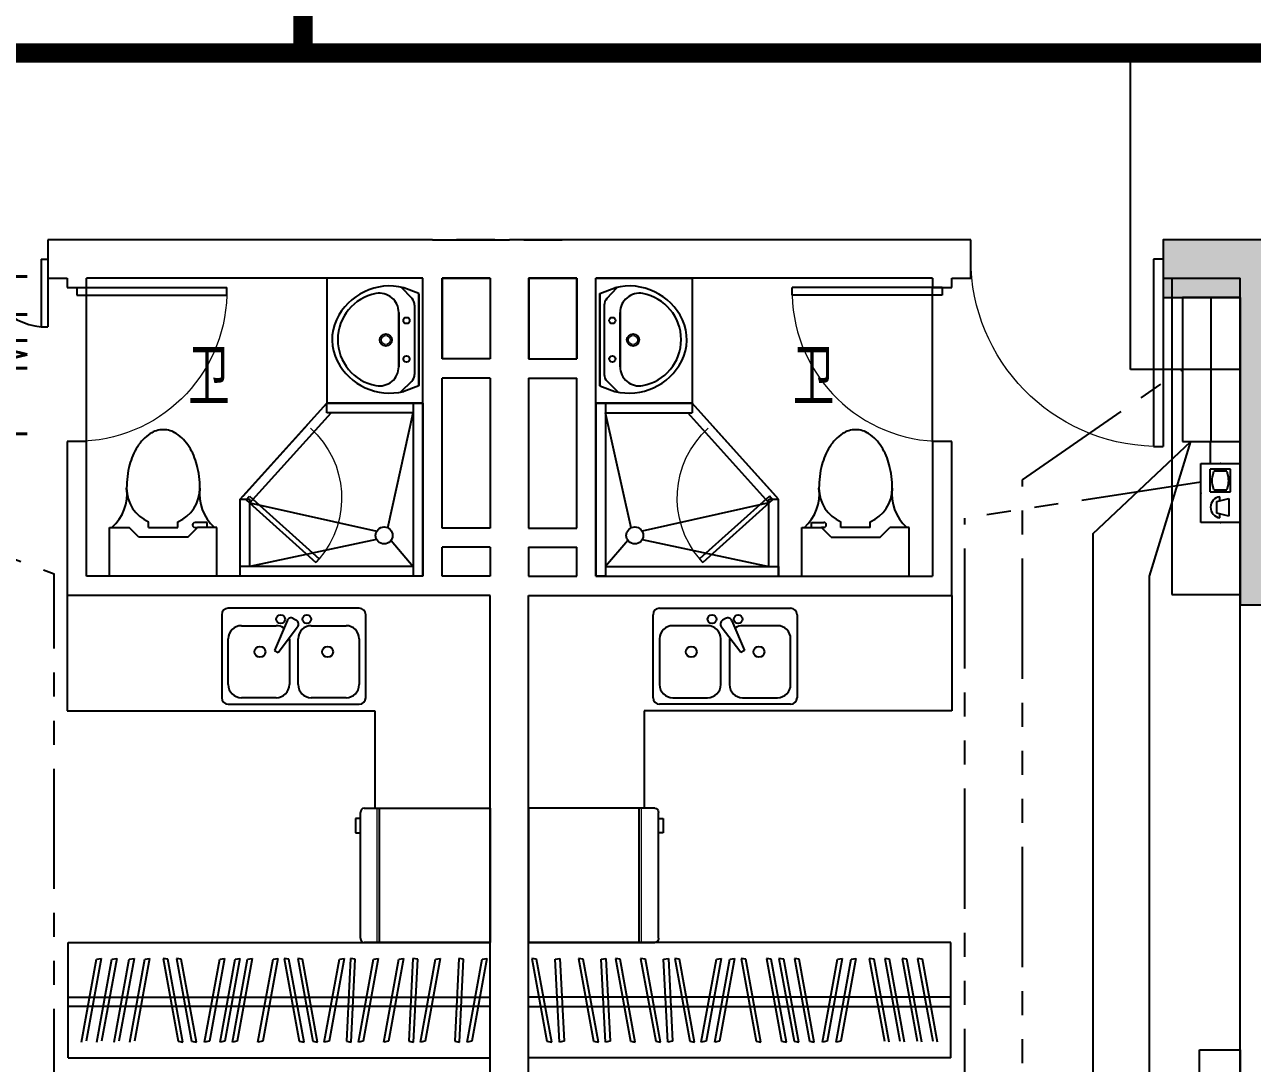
# Model space of a CAD drawing. Extents: x -41969 to 449372, y 65390 to 759577.
# Drawn here: x 328283 to 334670, y 713947 to 719352 of the extents above; entities that cross this region are included whole.
import ezdxf
from ezdxf.enums import TextEntityAlignment as Align

# ---------------------------------------------------------------- set-up
doc = ezdxf.new("R2010")
doc.units = 0
doc.header["$LTSCALE"] = 1000
doc.header["$MEASUREMENT"] = 0
for name, pattern in [('DASHDOT', [1, 0.5, -0.25, 0, -0.25]), ('PHANTOM2', [1.25, 0.625, -0.125, 0.125, -0.125, 0.125, -0.125]), ('PHANTOM3', [1.5, 0.625, -0.125, 0.125, -0.125, 0.125, -0.125, 0.125, -0.125])]:
    doc.linetypes.add(name, pattern=pattern)
for name, color, linetype in [('0-桥架', 120, 'Continuous'), ('EQUIP-箱柜', 241, 'Continuous'), ('EQUIP-通讯', 241, 'Continuous'), ('IN-door', 2, 'Continuous'), ('jg新结构柱', 9, 'Continuous'), ('TEL_TEXT', 7, 'Continuous'), ('WALL', 7, 'Continuous'), ('WINDOW_TEXT', 7, 'Continuous'), ('WIRE-照明', 120, 'Continuous'), ('装修家具', 8, 'Continuous')]:
    doc.layers.add(name, color=color, linetype=linetype)
doc.styles.add('_TCH_LABEL', font='COMPLEX', dxfattribs={"bigfont": 'GBCBIG'})
doc.styles.add('_TCH_WINDOW', font='SIMPLEX', dxfattribs={"height": 3.5, "bigfont": 'GBCBIG'})
doc.styles.add('_TEL_DIM', font='SIMPLEX', dxfattribs={"width": 0.8, "height": 3.5, "bigfont": 'HZTXT'})
doc.styles.add('DIM_FONT', font='SIMPLEX', dxfattribs={"width": 0.7, "bigfont": 'GBCBIG'})
doc.styles.get("Standard").update_dxf_attribs({"font": 'gbenor.shx', "bigfont": 'gbcbig.shx'})
doc.linetypes.add('TV', pattern='A,2.8,-0.1,["TV",_TEL_DIM,S=0.07,R=0,X=0,Y=-0.1],-0.52', length=3.42)

# ---------------------------------------------------------------- blocks, each defined once
blk = doc.blocks.new('A$C65FF3140')
at = {"color": 8}
for p, q in [((-6550, -2200), (-7050, -2200)), ((-7050, -2200), (-7050, -2850)), ((-6550, -2850), (-6550, -2200)), ((-5650, -2850), (-5650, -2200)), ((-5650, -2200), (-5150, -2200)), ((-5150, -2200), (-5150, -2850)), ((-2655.5, -2200), (-2655.5, -3845.3)), ((-6606.6, -2305.8), (-6661.1, -2247.7)), ((-6570.5, -2278.6), (-6649.1, -2249.1)), ((-6570.5, -2759.3), (-6570.5, -2278.6)), ((-6570.5, -2281.4), (-6570.5, -2758.2)), ((-5629.5, -2278.6), (-5551, -2249.1)), ((-5629.5, -2759.3), (-5629.5, -2278.6)), ((-5629.5, -2281.4), (-5629.5, -2758.2)), ((-5593.4, -2305.8), (-5538.9, -2247.7)), ((-6593, -2340), (-6593, -2700)), ((-5607, -2340), (-5607, -2700)), ((-6675.8, -2660.1), (-6675.8, -2378.2)), ((-6675.8, -2378.2), (-6675.8, -2660.1)), ((-5524.2, -2660.1), (-5524.2, -2378.2)), ((-5524.2, -2378.2), (-5524.2, -2660.1)), ((-6608, -2735.6), (-6665.7, -2792.4)), ((-5592, -2735.6), (-5534.3, -2792.4)), ((-6570.5, -2759.3), (-6649.1, -2788.7)), ((-5629.5, -2759.3), (-5551, -2788.7)), ((-7499.9, -3350), (-7049.9, -2850)), ((-6550, -2850), (-7050, -2850)), ((-7050, -2900), (-7050, -2850)), ((-7050, -2850), (-6550, -2850)), ((-6600, -2849.8), (-6600, -3750)), ((-6550, -2849.8), (-6600, -2849.8)), ((-6550, -2849.8), (-6550, -3750)), ((-5650, -2849.8), (-5650, -3750)), ((-5600, -2849.8), (-5650, -2849.8)), ((-5650, -2850), (-5150, -2850)), ((-5150, -2850), (-5650, -2850)), ((-5600, -2849.8), (-5600, -3750)), ((-4700.1, -3350), (-5150.1, -2850)), ((-5150, -2850), (-5150, -2900)), ((-7449.9, -3369.2), (-7027.7, -2900)), ((-6600, -2900), (-7050, -2900)), ((-6732.8, -3498.2), (-6600, -2899.8)), ((-5467.2, -3498.2), (-5600, -2899.8)), ((-5600, -2900), (-5150, -2900)), ((-4750.1, -3369.2), (-5172.3, -2900)), ((-7152.7, -2964), (-7487.1, -3335.7)), ((-5047.3, -2964), (-4712.9, -3335.7)), ((-7499.9, -3750), (-7499.9, -3350)), ((-7499.9, -3350), (-7449.9, -3350)), ((-7449.9, -3700), (-7449.9, -3350)), ((-7449.9, -3369.2), (-6790.3, -3515.8)), ((-4750.1, -3369.2), (-5409.7, -3515.8)), ((-4750.1, -3700), (-4750.1, -3350)), ((-4750.1, -3350), (-4700.1, -3350)), ((-4700.1, -3750), (-4700.1, -3350)), ((-8179.8, -3496), (-8078.2, -3496)), ((-8179.8, -3750), (-8179.8, -3496)), ((-8027.4, -3546.8), (-8078.2, -3496)), ((-7976.6, -3496), (-7976.6, -3467.4)), ((-7976.6, -3496), (-7824.2, -3496)), ((-7824.2, -3496), (-7824.2, -3467.4)), ((-7773.4, -3546.8), (-7722.6, -3496)), ((-7671.8, -3470.6), (-7735.3, -3470.6)), ((-7735.3, -3496), (-7722.6, -3496)), ((-7621, -3496), (-7722.6, -3496)), ((-7671.8, -3496), (-7671.8, -3470.6)), ((-7621, -3750), (-7621, -3496)), ((-4579, -3496), (-4477.4, -3496)), ((-4579, -3750), (-4579, -3496)), ((-4528.2, -3470.6), (-4464.7, -3470.6)), ((-4528.2, -3496), (-4528.2, -3470.6)), ((-4464.7, -3496), (-4477.4, -3496)), ((-4426.6, -3546.8), (-4477.4, -3496)), ((-4375.8, -3496), (-4375.8, -3467.4)), ((-4223.4, -3496), (-4375.8, -3496)), ((-4223.4, -3496), (-4223.4, -3467.4)), ((-4172.6, -3546.8), (-4121.8, -3496)), ((-4020.2, -3496), (-4121.8, -3496)), ((-4020.2, -3750), (-4020.2, -3496)), ((-7773.4, -3546.8), (-8027.4, -3546.8)), ((-6791.1, -3559), (-7449.9, -3700)), ((-6715.9, -3563.7), (-6600, -3700)), ((-5484.1, -3563.7), (-5600, -3700)), ((-5408.9, -3559), (-4750.1, -3700)), ((-4426.6, -3546.8), (-4172.6, -3546.8)), ((-6600, -3700), (-7499.9, -3700)), ((-7499.9, -3750), (-7499.9, -3700)), ((-5600, -3700), (-4700.1, -3700)), ((-4700.1, -3700), (-4700.1, -3750)), ((-7621, -3750), (-8179.8, -3750)), ((-6550, -3750), (-7499.9, -3750)), ((-6550, -3750), (-6600, -3750)), ((-5650, -3750), (-4700.1, -3750)), ((-5600, -3750), (-5650, -3750)), ((-4579, -3750), (-4020.2, -3750)), ((-8400.1, -3850), (-8400.1, -4450)), ((-8400.1, -3850), (-8400.1, -4450)), ((-3799.9, -3850), (-3799.9, -4450)), ((-2655.5, -3845.3), (-2300, -3845.3)), ((-8400.1, -4450), (-6800, -4450)), ((-6800, -4450), (-6800, -4956.7)), ((-3799.9, -4450), (-5400, -4450)), ((-5400, -4450), (-5400, -4956.7)), ((-6875, -5634.1), (-6875, -4979.3)), ((-6856.3, -4956.7), (-6200, -4956.7)), ((-6775, -5656.7), (-6775, -4956.7)), ((-6200, -4956.7), (-6200, -5656.7)), ((-6000, -4956.7), (-6000, -5656.7)), ((-5343.7, -4956.7), (-6000, -4956.7)), ((-5425, -5656.7), (-5425, -4956.7)), ((-5325, -5634.1), (-5325, -4979.3)), ((-6875, -5010.2), (-6900, -5010.2)), ((-6900, -5010.2), (-6900, -5085.5)), ((-5325, -5010.2), (-5300, -5010.2)), ((-5300, -5010.2), (-5300, -5085.5)), ((-6900, -5085.5), (-6875, -5085.5)), ((-5300, -5085.5), (-5325, -5085.5)), ((-8395.1, -6256.7), (-8395.1, -5656.7)), ((-8395.1, -5656.7), (-6200, -5656.7)), ((-6200, -5656.7), (-6856.3, -5656.7)), ((-3804.9, -5656.7), (-6000, -5656.7)), ((-6000, -5656.7), (-5343.7, -5656.7)), ((-3804.9, -6256.7), (-3804.9, -5656.7)), ((-3804.9, -6256.7), (-3804.9, -5656.7)), ((-8326.2, -6173.6), (-8247.9, -5742.2)), ((-8223.2, -5738.5), (-8301.6, -6169.9)), ((-8247.9, -5742.2), (-8223.2, -5738.5)), ((-8245.7, -6173.6), (-8167.3, -5742.2)), ((-8142.7, -5738.5), (-8221.1, -6169.9)), ((-8167.3, -5742.2), (-8142.7, -5738.5)), ((-8155.3, -6173.6), (-8077, -5742.2)), ((-8052.3, -5738.5), (-8130.7, -6169.9)), ((-8077, -5742.2), (-8052.3, -5738.5)), ((-8074.8, -6173.6), (-7996.4, -5742.2)), ((-7971.8, -5738.5), (-8050.1, -6169.9)), ((-7996.4, -5742.2), (-7971.8, -5738.5)), ((-7901.5, -5738.5), (-7823.2, -6169.9)), ((-7876.9, -5742.2), (-7901.5, -5738.5)), ((-7798.5, -6173.6), (-7876.9, -5742.2)), ((-7831.3, -5738.5), (-7752.9, -6169.9)), ((-7806.6, -5742.2), (-7831.3, -5738.5)), ((-7728.3, -6173.6), (-7806.6, -5742.2)), ((-7685.3, -6173.6), (-7606.9, -5742.2)), ((-7582.3, -5738.5), (-7660.6, -6169.9)), ((-7606.9, -5742.2), (-7582.3, -5738.5)), ((-7604.8, -6173.6), (-7526.4, -5742.2)), ((-7501.8, -5738.5), (-7580.1, -6169.9)), ((-7540.3, -6173.6), (-7462, -5742.2)), ((-7526.4, -5742.2), (-7501.8, -5738.5)), ((-7437.3, -5738.5), (-7515.7, -6169.9)), ((-7462, -5742.2), (-7437.3, -5738.5)), ((-7407.8, -6173.6), (-7329.5, -5742.2)), ((-7304.8, -5738.5), (-7383.2, -6169.9)), ((-7329.5, -5742.2), (-7304.8, -5738.5)), ((-7271.2, -5738.5), (-7192.9, -6169.9)), ((-7246.6, -5742.2), (-7271.2, -5738.5)), ((-7168.2, -6173.6), (-7246.6, -5742.2)), ((-7201, -5738.5), (-7122.6, -6169.9)), ((-7176.3, -5742.2), (-7201, -5738.5)), ((-7098, -6173.6), (-7176.3, -5742.2)), ((-7062.7, -6173.6), (-6984.3, -5742.2)), ((-6959.7, -5738.5), (-7038, -6169.9)), ((-6984.3, -5742.2), (-6959.7, -5738.5)), ((-6926.6, -5738.5), (-6948.2, -6169.9)), ((-6901.9, -5742.2), (-6926.6, -5738.5)), ((-6923.6, -6173.6), (-6901.9, -5742.2)), ((-6885.3, -6173.6), (-6807, -5742.2)), ((-6782.3, -5738.5), (-6860.7, -6169.9)), ((-6807, -5742.2), (-6782.3, -5738.5)), ((-6753.9, -6173.6), (-6675.5, -5742.2)), ((-6650.9, -5738.5), (-6729.2, -6169.9)), ((-6675.5, -5742.2), (-6650.9, -5738.5)), ((-6601.8, -5738.5), (-6623.5, -6169.9)), ((-6577.2, -5742.2), (-6601.8, -5738.5)), ((-6598.8, -6173.6), (-6577.2, -5742.2)), ((-6562.7, -6173.6), (-6484.3, -5742.2)), ((-6459.7, -5738.5), (-6538, -6169.9)), ((-6484.3, -5742.2), (-6459.7, -5738.5)), ((-6362.8, -5738.5), (-6384.5, -6169.9)), ((-6338.2, -5742.2), (-6362.8, -5738.5)), ((-6359.9, -6173.6), (-6338.2, -5742.2)), ((-6319.9, -6173.6), (-6241.6, -5742.2)), ((-6216.9, -5738.5), (-6295.3, -6169.9)), ((-6241.6, -5742.2), (-6216.9, -5738.5)), ((-5983.1, -5738.5), (-5904.7, -6169.9)), ((-5958.4, -5742.2), (-5983.1, -5738.5)), ((-5880.1, -6173.6), (-5958.4, -5742.2)), ((-5861.8, -5742.2), (-5837.2, -5738.5)), ((-5861.8, -5742.2), (-5837.2, -5738.5)), ((-5840.1, -6173.6), (-5861.8, -5742.2)), ((-5840.1, -6173.6), (-5861.8, -5742.2)), ((-5837.2, -5738.5), (-5815.5, -6169.9)), ((-5837.2, -5738.5), (-5815.5, -6169.9)), ((-5740.3, -5738.5), (-5662, -6169.9)), ((-5715.7, -5742.2), (-5740.3, -5738.5)), ((-5740.3, -5738.5), (-5662, -6169.9)), ((-5715.7, -5742.2), (-5740.3, -5738.5)), ((-5637.3, -6173.6), (-5715.7, -5742.2)), ((-5637.3, -6173.6), (-5715.7, -5742.2)), ((-5622.8, -5742.2), (-5598.2, -5738.5)), ((-5622.8, -5742.2), (-5598.2, -5738.5)), ((-5601.2, -6173.6), (-5622.8, -5742.2)), ((-5601.2, -6173.6), (-5622.8, -5742.2)), ((-5598.2, -5738.5), (-5576.5, -6169.9)), ((-5598.2, -5738.5), (-5576.5, -6169.9)), ((-5549.1, -5738.5), (-5470.8, -6169.9)), ((-5524.5, -5742.2), (-5549.1, -5738.5)), ((-5549.1, -5738.5), (-5470.8, -6169.9)), ((-5524.5, -5742.2), (-5549.1, -5738.5)), ((-5446.1, -6173.6), (-5524.5, -5742.2)), ((-5446.1, -6173.6), (-5524.5, -5742.2)), ((-5417.7, -5738.5), (-5339.3, -6169.9)), ((-5393, -5742.2), (-5417.7, -5738.5)), ((-5417.7, -5738.5), (-5339.3, -6169.9)), ((-5393, -5742.2), (-5417.7, -5738.5)), ((-5314.7, -6173.6), (-5393, -5742.2)), ((-5314.7, -6173.6), (-5393, -5742.2)), ((-5298.1, -5742.2), (-5273.4, -5738.5)), ((-5298.1, -5742.2), (-5273.4, -5738.5)), ((-5276.4, -6173.6), (-5298.1, -5742.2)), ((-5276.4, -6173.6), (-5298.1, -5742.2)), ((-5273.4, -5738.5), (-5251.8, -6169.9)), ((-5273.4, -5738.5), (-5251.8, -6169.9)), ((-5240.3, -5738.5), (-5162, -6169.9)), ((-5215.7, -5742.2), (-5240.3, -5738.5)), ((-5240.3, -5738.5), (-5162, -6169.9)), ((-5215.7, -5742.2), (-5240.3, -5738.5)), ((-5137.3, -6173.6), (-5215.7, -5742.2)), ((-5137.3, -6173.6), (-5215.7, -5742.2)), ((-5102, -6173.6), (-5023.7, -5742.2)), ((-5102, -6173.6), (-5023.7, -5742.2)), ((-4999, -5738.5), (-5077.4, -6169.9)), ((-4999, -5738.5), (-5077.4, -6169.9)), ((-5031.8, -6173.6), (-4953.4, -5742.2)), ((-5031.8, -6173.6), (-4953.4, -5742.2)), ((-5023.7, -5742.2), (-4999, -5738.5)), ((-5023.7, -5742.2), (-4999, -5738.5)), ((-4928.8, -5738.5), (-5007.1, -6169.9)), ((-4928.8, -5738.5), (-5007.1, -6169.9)), ((-4953.4, -5742.2), (-4928.8, -5738.5)), ((-4953.4, -5742.2), (-4928.8, -5738.5)), ((-4895.2, -5738.5), (-4816.8, -6169.9)), ((-4870.5, -5742.2), (-4895.2, -5738.5)), ((-4895.2, -5738.5), (-4816.8, -6169.9)), ((-4870.5, -5742.2), (-4895.2, -5738.5)), ((-4792.2, -6173.6), (-4870.5, -5742.2)), ((-4792.2, -6173.6), (-4870.5, -5742.2)), ((-4762.7, -5738.5), (-4684.3, -6169.9)), ((-4738, -5742.2), (-4762.7, -5738.5)), ((-4762.7, -5738.5), (-4684.3, -6169.9)), ((-4738, -5742.2), (-4762.7, -5738.5)), ((-4659.7, -6173.6), (-4738, -5742.2)), ((-4659.7, -6173.6), (-4738, -5742.2)), ((-4698.2, -5738.5), (-4619.9, -6169.9)), ((-4673.6, -5742.2), (-4698.2, -5738.5)), ((-4698.2, -5738.5), (-4619.9, -6169.9)), ((-4673.6, -5742.2), (-4698.2, -5738.5)), ((-4595.2, -6173.6), (-4673.6, -5742.2)), ((-4595.2, -6173.6), (-4673.6, -5742.2)), ((-4617.7, -5738.5), (-4539.4, -6169.9)), ((-4593.1, -5742.2), (-4617.7, -5738.5)), ((-4617.7, -5738.5), (-4539.4, -6169.9)), ((-4593.1, -5742.2), (-4617.7, -5738.5)), ((-4514.7, -6173.6), (-4593.1, -5742.2)), ((-4514.7, -6173.6), (-4593.1, -5742.2)), ((-4471.7, -6173.6), (-4393.4, -5742.2)), ((-4471.7, -6173.6), (-4393.4, -5742.2)), ((-4368.7, -5738.5), (-4447.1, -6169.9)), ((-4368.7, -5738.5), (-4447.1, -6169.9)), ((-4401.5, -6173.6), (-4323.1, -5742.2)), ((-4401.5, -6173.6), (-4323.1, -5742.2)), ((-4393.4, -5742.2), (-4368.7, -5738.5)), ((-4393.4, -5742.2), (-4368.7, -5738.5)), ((-4298.5, -5738.5), (-4376.8, -6169.9)), ((-4298.5, -5738.5), (-4376.8, -6169.9)), ((-4323.1, -5742.2), (-4298.5, -5738.5)), ((-4323.1, -5742.2), (-4298.5, -5738.5)), ((-4228.2, -5738.5), (-4149.9, -6169.9)), ((-4203.6, -5742.2), (-4228.2, -5738.5)), ((-4228.2, -5738.5), (-4149.9, -6169.9)), ((-4203.6, -5742.2), (-4228.2, -5738.5)), ((-4125.2, -6173.6), (-4203.6, -5742.2)), ((-4125.2, -6173.6), (-4203.6, -5742.2)), ((-4147.7, -5738.5), (-4069.3, -6169.9)), ((-4123, -5742.2), (-4147.7, -5738.5)), ((-4147.7, -5738.5), (-4069.3, -6169.9)), ((-4123, -5742.2), (-4147.7, -5738.5)), ((-4044.7, -6173.6), (-4123, -5742.2)), ((-4044.7, -6173.6), (-4123, -5742.2)), ((-4057.3, -5738.5), (-3979, -6169.9)), ((-4032.7, -5742.2), (-4057.3, -5738.5)), ((-4057.3, -5738.5), (-3979, -6169.9)), ((-4032.7, -5742.2), (-4057.3, -5738.5)), ((-3954.3, -6173.6), (-4032.7, -5742.2)), ((-3954.3, -6173.6), (-4032.7, -5742.2)), ((-3976.8, -5738.5), (-3898.4, -6169.9)), ((-3952.1, -5742.2), (-3976.8, -5738.5)), ((-3976.8, -5738.5), (-3898.4, -6169.9)), ((-3952.1, -5742.2), (-3976.8, -5738.5)), ((-3873.8, -6173.6), (-3952.1, -5742.2)), ((-3873.8, -6173.6), (-3952.1, -5742.2)), ((-8395.1, -5940.2), (-6200, -5940.2)), ((-6200, -5988.5), (-8395.1, -5988.5)), ((-3804.9, -5940.2), (-6000, -5940.2)), ((-6000, -5988.5), (-3804.9, -5988.5)), ((-7823.2, -6169.9), (-7798.5, -6173.6)), ((-7752.9, -6169.9), (-7728.3, -6173.6)), ((-7660.6, -6169.9), (-7685.3, -6173.6)), ((-7580.1, -6169.9), (-7604.8, -6173.6)), ((-7515.7, -6169.9), (-7540.3, -6173.6)), ((-7383.2, -6169.9), (-7407.8, -6173.6)), ((-7192.9, -6169.9), (-7168.2, -6173.6)), ((-7122.6, -6169.9), (-7098, -6173.6)), ((-7038, -6169.9), (-7062.7, -6173.6)), ((-6948.2, -6169.9), (-6923.6, -6173.6)), ((-6860.7, -6169.9), (-6885.3, -6173.6)), ((-6729.2, -6169.9), (-6753.9, -6173.6)), ((-6623.5, -6169.9), (-6598.8, -6173.6)), ((-6538, -6169.9), (-6562.7, -6173.6)), ((-6384.5, -6169.9), (-6359.9, -6173.6)), ((-6295.3, -6169.9), (-6319.9, -6173.6)), ((-5904.7, -6169.9), (-5880.1, -6173.6)), ((-5904.7, -6169.9), (-5880.1, -6173.6)), ((-5815.5, -6169.9), (-5840.1, -6173.6)), ((-5815.5, -6169.9), (-5840.1, -6173.6)), ((-5662, -6169.9), (-5637.3, -6173.6)), ((-5662, -6169.9), (-5637.3, -6173.6)), ((-5576.5, -6169.9), (-5601.2, -6173.6)), ((-5576.5, -6169.9), (-5601.2, -6173.6)), ((-5470.8, -6169.9), (-5446.1, -6173.6)), ((-5470.8, -6169.9), (-5446.1, -6173.6)), ((-5339.3, -6169.9), (-5314.7, -6173.6)), ((-5339.3, -6169.9), (-5314.7, -6173.6)), ((-5251.8, -6169.9), (-5276.4, -6173.6)), ((-5251.8, -6169.9), (-5276.4, -6173.6)), ((-5162, -6169.9), (-5137.3, -6173.6)), ((-5162, -6169.9), (-5137.3, -6173.6)), ((-5077.4, -6169.9), (-5102, -6173.6)), ((-5077.4, -6169.9), (-5102, -6173.6)), ((-5007.1, -6169.9), (-5031.8, -6173.6)), ((-5007.1, -6169.9), (-5031.8, -6173.6)), ((-4816.8, -6169.9), (-4792.2, -6173.6)), ((-4816.8, -6169.9), (-4792.2, -6173.6)), ((-4684.3, -6169.9), (-4659.7, -6173.6)), ((-4684.3, -6169.9), (-4659.7, -6173.6)), ((-4619.9, -6169.9), (-4595.2, -6173.6)), ((-4619.9, -6169.9), (-4595.2, -6173.6)), ((-4539.4, -6169.9), (-4514.7, -6173.6)), ((-4539.4, -6169.9), (-4514.7, -6173.6)), ((-4447.1, -6169.9), (-4471.7, -6173.6)), ((-4447.1, -6169.9), (-4471.7, -6173.6)), ((-4376.8, -6169.9), (-4401.5, -6173.6)), ((-4376.8, -6169.9), (-4401.5, -6173.6)), ((-8395.1, -6256.7), (-6200, -6256.7)), ((-3804.9, -6256.7), (-6000, -6256.7)), ((-2511.6, -7998), (-2511.6, -6215)), ((-2511.6, -6215), (-2300, -6215)), ((-2300, -6215), (-2300, -7998))]:
    blk.add_line(p, q, dxfattribs=at)
at = {"color": 8, "extrusion": (0, 0, -1)}
for p, q in [((-7468.5, -3352.5), (-7451.8, -3333.9)), ((-7468.5, -3352.5), (-7106.2, -3678.6)), ((-7451.8, -3333.9), (-7089.4, -3660)), ((-4748.2, -3333.9), (-5110.6, -3660)), ((-4731.5, -3352.5), (-5093.9, -3678.6)), ((-4731.5, -3352.5), (-4748.2, -3333.9)), ((-7089.4, -3660), (-7106.2, -3678.6)), ((-5110.6, -3660), (-5093.9, -3678.6))]:
    blk.add_line(p, q, dxfattribs=at)
at = {"color": 8, "linetype": 'ByBlock'}
for p, q in [((-7596.5, -3950.8), (-7596.5, -4382.2)), ((-6881.2, -3916.7), (-7562.4, -3916.7)), ((-6847.1, -4382.2), (-6847.1, -3950.8)), ((-5352.9, -4382.2), (-5352.9, -3950.8)), ((-5318.8, -3916.7), (-4637.6, -3916.7)), ((-4603.5, -3950.8), (-4603.5, -4382.2)), ((-7494.3, -4007.6), (-7312.7, -4007.6)), ((-7256.7, -3982.1), (-7322.5, -4136.5)), ((-7302.8, -4147.8), (-7202, -4013.7)), ((-7224.1, -3970.4), (-7208.2, -3979.6)), ((-7131, -4007.6), (-6949.3, -4007.6)), ((-5069, -4007.6), (-5250.7, -4007.6)), ((-4897.2, -4147.8), (-4998, -4013.7)), ((-4975.9, -3970.4), (-4991.8, -3979.6)), ((-4943.3, -3982.1), (-4877.5, -4136.5)), ((-4705.7, -4007.6), (-4887.4, -4007.6)), ((-7562.4, -4314.1), (-7562.4, -4075.7)), ((-7244.5, -4076.6), (-7244.5, -4314.1)), ((-7199.1, -4314.1), (-7199.1, -4075.7)), ((-6881.2, -4075.7), (-6881.2, -4314.1)), ((-5318.8, -4075.7), (-5318.8, -4314.1)), ((-5000.9, -4314.1), (-5000.9, -4075.7)), ((-4955.5, -4076.6), (-4955.5, -4314.1)), ((-4637.6, -4314.1), (-4637.6, -4075.7)), ((-7322.5, -4136.5), (-7302.8, -4147.8)), ((-4877.5, -4136.5), (-4897.2, -4147.8)), ((-7312.7, -4382.2), (-7494.3, -4382.2)), ((-6949.3, -4382.2), (-7131, -4382.2)), ((-5250.7, -4382.2), (-5069, -4382.2)), ((-4887.4, -4382.2), (-4705.7, -4382.2)), ((-7562.4, -4416.3), (-6881.2, -4416.3)), ((-4637.6, -4416.3), (-5318.8, -4416.3))]:
    blk.add_line(p, q, dxfattribs=at)
at = {"color": 8, "lineweight": 13}
for p, q in [((-6787.5, -5656.7), (-6787.5, -4956.7)), ((-5412.5, -5656.7), (-5412.5, -4956.7))]:
    blk.add_line(p, q, dxfattribs=at)
at = {"color": 8}
for centre, radius in [((-6635.5, -2419.8), 16.3), ((-5564.5, -2419.8), 16.3), ((-6743, -2521.3), 31.6), ((-5457, -2521.3), 31.6), ((-6635.5, -2619.8), 16.3), ((-5564.5, -2619.8), 16.3), ((-6752, -3538.1), 44.3), ((-5448, -3538.1), 44.3)]:
    blk.add_circle(centre, radius, dxfattribs=at)
at = {"color": 8, "lineweight": 13}
for centre in [(-6743, -2521.3), (-5457, -2521.3)]:
    blk.add_circle(centre, 23, dxfattribs=at)
at = {"color": 8, "linetype": 'ByBlock'}
for centre, radius in [((-7289.9, -3973.5), 22.7), ((-7153.7, -3973.5), 22.7), ((-5046.3, -3973.5), 22.7), ((-4910.1, -3973.5), 22.7), ((-7397.8, -4143.8), 28.4), ((-7045.8, -4143.8), 28.4), ((-5154.2, -4143.8), 28.4), ((-4802.2, -4143.8), 28.4)]:
    blk.add_circle(centre, radius, dxfattribs=at)
at = {"color": 8}
for centre, radius, start, end in [((-6722.4, -2547.4), 307.1, 76.17513, 154.72963), ((-6749.5, -2519.1), 243.4, 100.56023, 259.43977), ((-6775.8, -2378.2), 100, 360, 100.56023), ((-5477.6, -2547.4), 307.1, 25.27037, 103.82487), ((-5424.2, -2378.2), 100, 79.43977, 180), ((-5450.5, -2519.1), 243.4, 280.56023, 79.43977), ((-6643, -2340), 50, 360, 43.18096), ((-5557, -2340), 50, 136.81904, 180), ((-6772, -2518.8), 250.2, 155.80711, 206.46282), ((-5428, -2518.8), 250.2, 333.53718, 24.19289), ((-6722.4, -2490.5), 307.1, 207.06391, 283.82487), ((-6775.8, -2660.1), 100, 259.43977, 360), ((-5477.6, -2490.5), 307.1, 256.17513, 332.93609), ((-5424.2, -2660.1), 100, 180, 280.56023), ((-6643, -2700), 50, 314.56072, 360), ((-5557, -2700), 50, 180, 225.43928), ((-7900.4, -3110.4), 122.4, 89.99997, 123.53399), ((-7900.4, -3110.4), 122.4, 56.46586, 89.99988), ((-4299.6, -3110.4), 122.4, 90.00012, 123.53414), ((-4299.6, -3110.4), 122.4, 56.46601, 90.00003), ((-7842.7, -3197.6), 227, 123.53405, 147.99451), ((-7958.2, -3197.6), 227, 32.00534, 56.4658), ((-4241.8, -3197.6), 227, 123.5342, 147.99466), ((-4357.4, -3197.6), 227, 32.00549, 56.46595), ((-7750.7, -3255.1), 335.5, 147.99453, 165.48567), ((-8050.2, -3255.1), 335.5, 14.51418, 32.00532), ((-4149.8, -3255.1), 335.5, 147.99468, 165.48582), ((-4449.3, -3255.1), 335.5, 14.51433, 32.00547), ((-7604.9, -3292.8), 486, 165.48567, 179.99989), ((-8195.9, -3292.8), 486, 359.99996, 14.51418), ((-4004.1, -3292.8), 486, 165.48582, 180.00004), ((-4595.1, -3292.8), 486, 0.00011, 14.51433), ((-8317.3, -3323.8), 228.5, 311.08892, 7.79884), ((-7900.4, -3292.8), 190.5, 179.99993, 246.42175), ((-7900.4, -3292.8), 190.5, 293.5781, 359.99993), ((-7483.6, -3323.8), 228.5, 172.20101, 228.91093), ((-4716.4, -3323.8), 228.5, 311.08907, 7.79899), ((-4299.6, -3292.8), 190.5, 180.00007, 246.4219), ((-4299.6, -3292.8), 190.5, 293.57825, 0.00007), ((-3882.7, -3323.8), 228.5, 172.20116, 228.91108), ((-7735.3, -3483.3), 12.7, 89.99993, 269.99993), ((-4464.7, -3483.3), 12.7, 270.00007, 90.00007)]:
    blk.add_arc(centre, radius, start, end, dxfattribs=at)
at = {"color": 8, "lineweight": 13, "extrusion": (0, 0, -1)}
for centre, start, end in [((7460.1, -3343.2), 131.98697, 220.51769), ((4739.9, -3343.2), 319.48231, 48.01303)]:
    blk.add_arc(centre, 487.5, start, end, dxfattribs=at)
at = {"color": 8, "linetype": 'ByBlock'}
for centre, radius, start, end in [((-7562.4, -3950.8), 34.1, 90, 180), ((-6881.2, -3950.8), 34.1, 360, 90), ((-5318.8, -3950.8), 34.1, 90, 180), ((-4637.6, -3950.8), 34.1, 0, 90), ((-7494.3, -4075.7), 68.1, 90, 180), ((-7312.7, -4075.7), 68.1, 56.60703, 90), ((-7235.4, -3990.1), 22.7, 60, 159.46232), ((-7219.6, -3999.2), 22.7, 320.53768, 60), ((-7131, -4075.7), 68.1, 90, 180), ((-6949.3, -4075.7), 68.1, 360, 90), ((-5250.7, -4075.7), 68.1, 90, 180), ((-5069, -4075.7), 68.1, 0, 90), ((-4980.4, -3999.2), 22.7, 120, 219.46232), ((-4964.6, -3990.1), 22.7, 20.53768, 120), ((-4887.4, -4075.7), 68.1, 90, 123.39297), ((-4705.7, -4075.7), 68.1, 0, 90), ((-7494.3, -4314.1), 68.1, 180, 270), ((-7312.7, -4314.1), 68.1, 270, 360), ((-7131, -4314.1), 68.1, 180, 270), ((-6949.3, -4314.1), 68.1, 270, 360), ((-5250.7, -4314.1), 68.1, 180, 270), ((-5069, -4314.1), 68.1, 270, 0), ((-4887.4, -4314.1), 68.1, 180, 270), ((-4705.7, -4314.1), 68.1, 270, 0), ((-7562.4, -4382.2), 34.1, 180, 270), ((-6881.2, -4382.2), 34.1, 270, 360), ((-5318.8, -4382.2), 34.1, 180, 270), ((-4637.6, -4382.2), 34.1, 270, 0)]:
    blk.add_arc(centre, radius, start, end, dxfattribs=at)
at = {"color": 8}
for centre, start_param, end_param in [((-6856.3, -4979.3), 0, 1.570796), ((-6856.3, -5634.1), 1.570796, 3.141593)]:
    blk.add_ellipse(centre, major_axis=(0, 22.6), ratio=0.830219, start_param=start_param, end_param=end_param, dxfattribs=at)
at = {"color": 8, "extrusion": (0, 0, -1)}
for centre, start_param, end_param in [((-5343.7, -4979.3), 0, 1.570796), ((-5343.7, -5634.1), 1.570796, 3.141593)]:
    blk.add_ellipse(centre, major_axis=(0, 22.6), ratio=0.830219, start_param=start_param, end_param=end_param, dxfattribs=at)
at = {"color": 8, "ltscale": 1e-06, "style": 'DIM_FONT', "text_generation_flag": 4, "width": 0.8, "flags": 9}
for tag, p, rotation in [('YSIZE', (7913.6, 18100), 270), ('XSIZE', (7913.6, 18100), 270), ('YSIZE', (5350, 12479.8), 270.00007), ('XSIZE', (5350, 12479.8), 270.00007), ('YSIZE', (7913.6, 10300), 270), ('XSIZE', (7913.6, 10300), 270), ('YSIZE', (5350, 4679.8), 270.00007), ('XSIZE', (5350, 4679.8), 270.00007), ('YSIZE', (-4020.2, -3750), 180.00007), ('XSIZE', (-4020.2, -3750), 180.00007), ('YSIZE', (3779.8, -3750), 180.00007), ('XSIZE', (3779.8, -3750), 180.00007), ('YSIZE', (12500, -4413.7), 270.00007), ('XSIZE', (12500, -4413.7), 270.00007), ('XSIZE', (12451, -6050.4), 180), ('YSIZE', (12451, -6050.4), 180), ('YSIZE', (10569.5, -6235.4), 180), ('XSIZE', (10569.5, -6235.4), 180), ('XSIZE', (-6200, -6313.6), 180), ('YSIZE', (-6200, -6313.6), 180), ('XSIZE', (1600, -6313.6), 180), ('YSIZE', (1600, -6313.6), 180)]:
    blk.add_attdef(tag, p, '', height=0.5, rotation=rotation, dxfattribs=at)
at = {"color": 8, "style": 'DIM_FONT', "oblique": 0, "width": 0.8, "flags": 9}
for tag, p, rotation in [('YSIZE', (5516.7, 17078.2), 360), ('XSIZE', (5516.7, 17078.2), 360), ('YSIZE', (5516.7, 9278.2), 360), ('XSIZE', (5516.7, 9278.2), 360), ('YSIZE', (-7221.8, -3916.7), 270), ('XSIZE', (-7221.8, -3916.7), 270), ('YSIZE', (578.2, -3916.7), 270), ('XSIZE', (578.2, -3916.7), 270)]:
    blk.add_attdef(tag, p, '', height=0.413, rotation=rotation, dxfattribs=at)
at = {"color": 8, "ltscale": 1e-06, "style": 'DIM_FONT', "width": 0.8, "flags": 9}
for tag, p, rotation in [('YSIZE', (5350, 16101), 89.99993), ('XSIZE', (5350, 16101), 89.99993), ('XSIZE', (7913.6, 10500), 90), ('YSIZE', (7913.6, 10500), 90), ('YSIZE', (7913.6, 2700.1), 90), ('XSIZE', (7913.6, 2700.1), 90), ('YSIZE', (-16900, -4413.7), 269.99993), ('XSIZE', (-16900, -4413.7), 269.99993)]:
    blk.add_attdef(tag, p, '', height=0.5, rotation=rotation, dxfattribs=at)
at = {"color": 8, "style": 'DIM_FONT', "text_generation_flag": 4, "width": 0.8, "flags": 9}
for tag, p, rotation in [('YSIZE', (5516.7, 11521.8), 0), ('XSIZE', (5516.7, 11521.8), 0), ('YSIZE', (5516.7, 3721.8), 0), ('XSIZE', (5516.7, 3721.8), 0), ('YSIZE', (9342.9, -1535.9), 180), ('XSIZE', (9342.9, -1535.9), 180), ('YSIZE', (-4978.2, -3916.7), 270), ('XSIZE', (-4978.2, -3916.7), 270), ('YSIZE', (2821.8, -3916.7), 270), ('XSIZE', (2821.8, -3916.7), 270)]:
    blk.add_attdef(tag, p, '', height=0.413, rotation=rotation, dxfattribs=at)
at = {"color": 8, "ltscale": 1e-06, "style": 'DIM_FONT', "oblique": 0, "width": 0.8, "flags": 9}
for tag, p, rotation in [('YSIZE', (5350, 8320.2), 89.99993), ('XSIZE', (5350, 8320.2), 89.99993), ('YSIZE', (-8179.8, -3750), 359.99993), ('XSIZE', (-8179.8, -3750), 359.99993), ('YSIZE', (-379.8, -3750), 359.99993), ('XSIZE', (-379.8, -3750), 359.99993)]:
    blk.add_attdef(tag, p, '', height=0.5, rotation=rotation, dxfattribs=at)
at = {"color": 8, "text_generation_flag": 4, "flags": 9}
for tag, p, height, width in [('YSIZE', (-14000.3, -1399.1), 0.666, 0.834261), ('XSIZE', (-14000.3, -1399.1), 0.666, 0.834261), ('YSIZE', (-10846.1, -3267.1), 0.5, 0.8), ('XSIZE', (-10846.1, -3267.1), 0.5, 0.8)]:
    blk.add_attdef(tag, p, '', height=height, rotation=180, dxfattribs=dict(at, width=width))
at = {"color": 8, "flags": 9}
for tag, p, height, width in [('YSIZE', (9600.3, -1399.1), 0.666, 0.834261), ('XSIZE', (9600.3, -1399.1), 0.666, 0.834261), ('YSIZE', (6446.1, -3267.1), 0.5, 0.8), ('XSIZE', (6446.1, -3267.1), 0.5, 0.8)]:
    blk.add_attdef(tag, p, '', height=height, dxfattribs=dict(at, width=width))
at = {"color": 8, "style": 'DIM_FONT', "width": 0.8, "flags": 9}
for tag in ['YSIZE', 'XSIZE']:
    blk.add_attdef(tag, (-13742.9, -1535.9), '', height=0.413, dxfattribs=at)
at = {"color": 8, "flags": 9}
for tag, p in [('YSIZE', (5880.4, -5584.1)), ('XSIZE', (5880.4, -5584.1)), ('YSIZE', (5880.4, -5584.1)), ('XSIZE', (5880.4, -5584.1)), ('YSIZE', (9400, -8940.7)), ('XSIZE', (9400, -8940.7))]:
    blk.add_attdef(tag, p, '', height=0.5, dxfattribs=at)
at = {"color": 8, "ltscale": 1e-06, "style": 'DIM_FONT', "width": 0.8, "flags": 9}
for tag, p in [('YSIZE', (-16900, -6050.4)), ('XSIZE', (-16900, -6050.4)), ('YSIZE', (-14969.5, -6235.4)), ('XSIZE', (-14969.5, -6235.4)), ('YSIZE', (-6000, -6313.6)), ('XSIZE', (-6000, -6313.6)), ('YSIZE', (1800, -6313.6)), ('XSIZE', (1800, -6313.6))]:
    blk.add_attdef(tag, p, '', height=0.5, dxfattribs=at)
at = {"color": 8, "text_generation_flag": 4, "flags": 9}
for tag, p in [('YSIZE', (-10280.4, -6139.1)), ('XSIZE', (-10280.4, -6139.1)), ('YSIZE', (-13800, -9000.4)), ('XSIZE', (-13800, -9000.4))]:
    blk.add_attdef(tag, p, '', height=0.5, rotation=180, dxfattribs=at)
blk = doc.blocks.new('sdarw52y5fghg')
at = {"layer": 'jg新结构柱'}
h = blk.add_hatch(color=256, dxfattribs=at)
h.dxf.hatch_style = 1
h.paths.add_polyline_path([(16257.6, -2243070.7), (16257.6, -2242470.7), (16507.6, -2242470.7), (16507.6, -2242820.7), (17907.6, -2242820.7), (17907.6, -2243070.7)])
h.paths.add_polyline_path([(24257.6, -2243070.7), (23728.4, -2243070.7), (23728.4, -2242870.7), (24057.6, -2242870.7), (24057.6, -2240670.7), (24257.6, -2240670.7)])
h.paths.add_polyline_path([(14257.6, -2235370.7), (16457.6, -2235370.7), (16457.6, -2235570.7), (14457.6, -2235570.7), (14457.6, -2237020.7), (14257.6, -2237020.7)])
h.paths.add_polyline_path([(26057.6, -2240370.7), (26057.6, -2239770.7), (26257.6, -2239770.7), (26257.6, -2240170.7), (28157.6, -2240170.7), (28157.6, -2240370.7)])
h.paths.add_polyline_path([(33757.6, -2240370.7), (33757.6, -2239770.7), (33557.6, -2239770.7), (33557.6, -2240170.7), (32107.6, -2240170.7), (32107.6, -2240370.7)])
h.paths.add_polyline_path([(33757.6, -2224570.7), (33757.6, -2225170.7), (33557.6, -2225170.7), (33557.6, -2224770.7), (32107.6, -2224770.7), (32107.6, -2224570.7)])
h.paths.add_polyline_path([(26057.6, -2224570.7), (26057.6, -2225170.7), (26257.6, -2225170.7), (26257.6, -2224770.7), (27707.6, -2224770.7), (27707.6, -2224570.7)])
h.paths.add_polyline_path([(27707.6, -2232370.7), (27707.6, -2232570.7), (26357.6, -2232570.7), (26357.6, -2233170.7), (26057.6, -2233170.7), (26057.6, -2231770.7), (26357.6, -2231770.7), (26357.6, -2232370.7)])
h.paths.add_polyline_path([(32107.6, -2232370.7), (32107.6, -2232570.7), (33457.6, -2232570.7), (33457.6, -2233170.7), (33757.6, -2233170.7), (33757.6, -2231770.7), (33457.6, -2231770.7), (33457.6, -2232370.7)])
h.paths.add_polyline_path([(35157.6, -2242871.1), (34557.6, -2242871.1), (34557.6, -2243071.1), (34957.6, -2243071.1), (34957.6, -2244521.1), (35157.6, -2244521.1)])
h.paths.add_polyline_path([(32057.6, -2244520.7), (31857.6, -2244520.7), (31857.6, -2243070.7), (31457.6, -2243070.7), (31457.6, -2242870.7), (32457.6, -2242870.7), (32457.6, -2243070.7), (32057.6, -2243070.7)])
h.paths.add_polyline_path([(34957.6, -2251870.7), (35157.6, -2251870.7), (35157.6, -2251670.7), (35157.6, -2250220.7), (34957.6, -2250220.7)])
h.paths.add_polyline_path([(14457.6, -2243070.3), (13857.6, -2243070.3), (13857.6, -2242870.3), (14257.6, -2242870.3), (14257.6, -2241420.3), (14457.6, -2241420.3)])
h.paths.add_polyline_path([(5357.6, -2242870.7), (5957.6, -2242870.7), (5957.6, -2243070.7), (5557.6, -2243070.7), (5557.6, -2244520.7), (5357.6, -2244520.7)])
h.paths.add_polyline_path([(8457.6, -2244520.3), (8657.6, -2244520.3), (8657.6, -2243070.3), (9057.6, -2243070.3), (9057.6, -2242870.3), (8057.6, -2242870.3), (8057.6, -2243070.3), (8457.6, -2243070.3)])
h.paths.add_polyline_path([(28157.6, -2244870.7), (27957.6, -2244870.7), (27957.6, -2245070.7), (27957.6, -2247120.7), (28157.6, -2247120.7)])
h.paths.add_polyline_path([(12357.6, -2244870.7), (12557.6, -2244870.7), (12557.6, -2245070.7), (12557.6, -2247120.7), (12357.6, -2247120.7)])
h.paths.add_polyline_path([(20157.6, -2246770.3), (20357.6, -2246770.3), (20357.6, -2245170.3), (20757.6, -2245170.3), (20757.6, -2244870.3), (19757.6, -2244870.3), (19757.6, -2245170.3), (20157.6, -2245170.3)])
h.paths.add_polyline_path([(5557.6, -2251870.7), (5357.6, -2251870.7), (5357.6, -2251670.7), (5357.6, -2250220.7), (5557.6, -2250220.7)])
h.paths.add_polyline_path([(32057.6, -2250920.7), (31857.6, -2250920.7), (31857.6, -2252370.7), (31457.6, -2252370.7), (31457.6, -2252570.7), (32457.6, -2252570.7), (32457.6, -2252370.7), (32057.6, -2252370.7)])
h.paths.add_polyline_path([(28157.6, -2250920.7), (27957.6, -2250920.7), (27957.6, -2252370.7), (27557.6, -2252370.7), (27557.6, -2252570.7), (28557.6, -2252570.7), (28557.6, -2252370.7), (28157.6, -2252370.7)])
h.paths.add_polyline_path([(20357.6, -2250920.7), (20157.6, -2250920.7), (20157.6, -2252270.7), (19557.6, -2252270.7), (19557.6, -2252570.7), (20957.6, -2252570.7), (20957.6, -2252270.7), (20357.6, -2252270.7)])
h.paths.add_polyline_path([(12557.6, -2250920.7), (12357.6, -2250920.7), (12357.6, -2252370.7), (11957.6, -2252370.7), (11957.6, -2252570.7), (12957.6, -2252570.7), (12957.6, -2252370.7), (12557.6, -2252370.7)])
h.paths.add_polyline_path([(8657.6, -2250920.7), (8457.6, -2250920.7), (8457.6, -2252370.7), (8057.6, -2252370.7), (8057.6, -2252570.7), (9057.6, -2252570.7), (9057.6, -2252370.7), (8657.6, -2252370.7)])
h.paths.add_polyline_path([(23657.6, -2235570.7), (24057.6, -2235570.7), (24057.6, -2236770.7), (24257.6, -2236770.7), (24257.6, -2235370.7), (23657.6, -2235370.7)])
h.paths.add_polyline_path([(22657.6, -2235570.7), (22657.6, -2235370.7), (21957.6, -2235370.7), (21957.6, -2235570.7)])
blk.add_lwpolyline([(20157.6, -2246770.3), (20357.6, -2246770.3), (20357.6, -2245170.3), (20757.6, -2245170.3), (20757.6, -2244870.3), (19757.6, -2244870.3), (19757.6, -2245170.3), (20157.6, -2245170.3)], close=True, dxfattribs=at)
blk = doc.blocks.new('$DorLib2D$00000001')
for p, q in [((0.45, 0.975), (0.5, 0.975)), ((0.45, 0), (0.45, 0.975)), ((0.5, 0), (0.5, 0.975)), ((0.5, 0), (0.45, 0))]:
    blk.add_line(p, q)
at = {"lineweight": 13}
blk.add_arc((0.475, 0), 0.975, 91.46928, 180, dxfattribs=at)
blk = doc.blocks.new('$DorLib2D$00000225')
at = {"color": 0}
for p, q in [((0.475, -0.0014), (0.475, 0.7521)), ((0.475, 0.7521), (0.5, 0.7521)), ((0.5, -0.0014), (0.5, 0.7521)), ((-0.5, 0), (-0.5, 0.252)), ((-0.475, 0.252), (-0.5, 0.252)), ((-0.475, 0), (-0.475, 0.252)), ((-0.475, 0), (-0.5, 0)), ((0.475, -0.0014), (0.5, -0.0014))]:
    blk.add_line(p, q, dxfattribs=at)
for centre, radius, start, end in [((0.5046, -0.0019), 0.7546, 92.2493, 179.7238), ((-0.5008, 0.0026), 0.2508, 359.7899, 84.0974)]:
    blk.add_arc(centre, radius, start, end, dxfattribs=at)
blk = doc.blocks.new('$equip$00001423')
for p, q in [((0.75, 0.6), (-0.75, 0.6)), ((-0.75, 0.6), (-0.75, 0)), ((0, 0), (0, 0.6)), ((0.75, 0), (0.75, 0.6)), ((-0.75, 0.3), (0.75, 0.3)), ((-0.75, 0), (0.75, 0))]:
    blk.add_line(p, q)
for p in [(0, 0.6), (-0.75, 0.3), (0.75, 0.3), (0, 0)]:
    blk.add_point(p)
at = {"style": '_TCH_LABEL', "flags": 9}
blk.add_attdef('A', (0, 0), '', height=0.00002, dxfattribs=at)
blk = doc.blocks.new('$equip$00001887')
at = {"color": 0, "linetype": 'Continuous'}
for p, q in [((-0.75, 0.5), (0.75, 0.5)), ((-0.75, -0.5), (-0.75, 0.5)), ((0.75, 0.5), (0.75, -0.5)), ((-0.631, 0.015), (-0.533, 0.015)), ((-0.59, -0.215), (-0.51, 0.09)), ((-0.51, 0.09), (-0.51, 0.09)), ((-0.51, 0.09), (-0.215, 0.09)), ((-0.215, 0.09), (-0.135, -0.215)), ((-0.193, 0.015), (-0.095, 0.015)), ((0.027, 0.263), (0.027, -0.256)), ((0.027, 0.263), (0.61, 0.263)), ((0.081, 0.166), (0.16, 0.185)), ((0.081, 0.166), (0.081, -0.159)), ((0.16, 0.185), (0.222, 0.199)), ((0.222, 0.199), (0.273, 0.207)), ((0.273, 0.207), (0.319, 0.21)), ((0.319, 0.21), (0.364, 0.207)), ((0.364, 0.207), (0.415, 0.199)), ((0.415, 0.199), (0.477, 0.185)), ((0.477, 0.185), (0.556, 0.166)), ((0.556, -0.159), (0.556, 0.166)), ((0.61, -0.256), (0.61, 0.263)), ((-0.135, -0.215), (-0.59, -0.215)), ((0.027, -0.256), (0.61, -0.256)), ((0.16, -0.179), (0.081, -0.159)), ((0.222, -0.193), (0.16, -0.179)), ((0.273, -0.201), (0.222, -0.193)), ((0.319, -0.204), (0.273, -0.201)), ((0.364, -0.201), (0.319, -0.204)), ((0.415, -0.193), (0.364, -0.201)), ((0.477, -0.179), (0.415, -0.193)), ((0.556, -0.159), (0.477, -0.179)), ((0.75, -0.5), (-0.75, -0.5))]:
    blk.add_line(p, q, dxfattribs=at)
blk.add_arc((-0.363, -0.017), 0.27, 6.9897, 173.0103, dxfattribs=at)
for p in [(0, 0.5), (-0.75, 0), (0.75, 0), (0, -0.5)]:
    blk.add_point(p)
at = {"layer": 'TEL_TEXT', "style": '_TEL_DIM', "flags": 1}
blk.add_attdef('A', text='', height=0.00002, dxfattribs=at).set_placement((0, 0), align=Align.MIDDLE_CENTER)

msp = doc.modelspace()

# ---------------------------------------------------------------- linework, layer by layer
at = {"layer": '0-桥架', "const_width": 100}
for points in [[(329731.7, 721263.7), (329731.7, 719240.6)], [(327925.9, 719204.4), (339657.1, 719204.4)]]:
    msp.add_lwpolyline(points, dxfattribs=at)
at = {"layer": 'IN-door'}
for p, q in [((328605.1, 717183.6), (328605.1, 717983.6)), ((333005.3, 717183.6), (333005.3, 717983.6))]:
    msp.add_line(p, q, dxfattribs=at)
at = {"layer": 'WALL'}
for p, q in [((328555.2, 718232.2), (328405.2, 718232.2)), ((328405.2, 718232.2), (328405.2, 718032.2)), ((330405.1, 718232.2), (328555.2, 718232.2)), ((330405.2, 718232.2), (330805.2, 718232.2)), ((330530.1, 718232.2), (330530.1, 718232.2)), ((330680.1, 718232.2), (330680.1, 718232.2)), ((330680.1, 718232.2), (330680.1, 718232.2)), ((331205.2, 718232.2), (330805.2, 718232.2)), ((330930.3, 718232.2), (330930.3, 718232.2)), ((330930.3, 718232.2), (330930.3, 718232.2)), ((331080.3, 718232.2), (331080.3, 718232.2)), ((333055.2, 718232.2), (331205.3, 718232.2)), ((333205.2, 718232.2), (333055.2, 718232.2)), ((333205.2, 718032.2), (333205.2, 718232.2)), ((334705.2, 718232.2), (334205.2, 718232.2)), ((334205.2, 718232.2), (334205.2, 718032.2)), ((328405.2, 718032.2), (328505.1, 718032.2)), ((328505.1, 718032.2), (328505.1, 717983.6)), ((330355.2, 718032.2), (328605.1, 718032.2)), ((328605.1, 717983.6), (328605.1, 718032.2)), ((330355.2, 717562.2), (330355.2, 718032.2)), ((330455.2, 718032.2), (330455.2, 717612.2)), ((330705.1, 718032.2), (330455.2, 718032.2)), ((330455.2, 718032.2), (330480.2, 718032.2)), ((330455.2, 717612.2), (330455.2, 718032.2)), ((330455.2, 718032.2), (330705.2, 718032.2)), ((330705.1, 718032.2), (330680.1, 718032.2)), ((330705.1, 718032.2), (330680.1, 718032.2)), ((330705.1, 718032.2), (330705.1, 717612.2)), ((330705.1, 718032.2), (330705.1, 717612.2)), ((330705.2, 718032.2), (330705.2, 717612.2)), ((330905.2, 718032.2), (330905.2, 717612.2)), ((331155.2, 718032.2), (330905.2, 718032.2)), ((330905.3, 718032.2), (330905.3, 717612.2)), ((330905.3, 718032.2), (330930.3, 718032.2)), ((330905.3, 718032.2), (330930.3, 718032.2)), ((330905.3, 718032.2), (331155.2, 718032.2)), ((330905.3, 718032.2), (330905.3, 717612.2)), ((331155.2, 718032.2), (331130.2, 718032.2)), ((331155.2, 718032.2), (331155.2, 717612.2)), ((331155.2, 717612.2), (331155.2, 718032.2)), ((333005.3, 718032.2), (331255.2, 718032.2)), ((331255.2, 717562.2), (331255.2, 718032.2)), ((333005.3, 718032.2), (333005.3, 717983.6)), ((333105.3, 718032.2), (333205.2, 718032.2)), ((333105.3, 717983.6), (333105.3, 718032.2)), ((334205.2, 718032.2), (334605.2, 718032.2)), ((334605.2, 710732.2), (334605.2, 718032.2)), ((328505.1, 717983.6), (328605.1, 717983.6)), ((333005.3, 717983.6), (333105.3, 717983.6)), ((330705.2, 717612.2), (330455.2, 717612.2)), ((330905.2, 717612.2), (331155.2, 717612.2)), ((330355.2, 716682.2), (330355.2, 717562.2)), ((331255.2, 716682.2), (331255.2, 717562.2)), ((330705.2, 717512.2), (330455.2, 717512.2)), ((330455.2, 716732.2), (330455.2, 717512.2)), ((330705.2, 717512.2), (330705.2, 716732.2)), ((330905.2, 717512.2), (330905.2, 716732.2)), ((330905.2, 717512.2), (331155.2, 717512.2)), ((331155.2, 716732.2), (331155.2, 717512.2)), ((328605.1, 717183.6), (328505.1, 717183.6)), ((328505.1, 717183.6), (328505.1, 716382.2)), ((328605.1, 716482.2), (328605.1, 717183.6)), ((333105.3, 717183.6), (333005.3, 717183.6)), ((333005.3, 717183.6), (333005.3, 716482.2)), ((333105.3, 716382.2), (333105.3, 717183.6)), ((330705.2, 716732.2), (330455.2, 716732.2)), ((330905.2, 716732.2), (331155.2, 716732.2)), ((330355.2, 716482.2), (330355.2, 716682.2)), ((331255.2, 716482.2), (331255.2, 716682.2)), ((330455.2, 716482.2), (330455.2, 716632.2)), ((330705.2, 716632.2), (330455.2, 716632.2)), ((330705.2, 716632.2), (330705.2, 716482.2)), ((330905.2, 716632.2), (331155.2, 716632.2)), ((330905.2, 716632.2), (330905.2, 716482.2)), ((331155.2, 716482.2), (331155.2, 716632.2)), ((330355.2, 716482.2), (328605.1, 716482.2)), ((330705.2, 716482.2), (330455.2, 716482.2)), ((330905.2, 716482.2), (331155.2, 716482.2)), ((331255.2, 716482.2), (333005.3, 716482.2)), ((330405.2, 716382.2), (328505.1, 716382.2)), ((330705.2, 716382.2), (330405.2, 716382.2)), ((330705.2, 710732.2), (330705.2, 716382.2)), ((330905.2, 716382.2), (331205.2, 716382.2)), ((330905.2, 710732.2), (330905.2, 716382.2)), ((331205.2, 716382.2), (333105.3, 716382.2))]:
    msp.add_line(p, q, dxfattribs=at)
for points in [[(330730.1, 718232.2), (330530.1, 718232.2)], [(330730.1, 718232.2), (330530.1, 718232.2)], [(330880.3, 718232.2), (331080.3, 718232.2)], [(330880.3, 718232.2), (331080.3, 718232.2)]]:
    msp.add_lwpolyline(points, dxfattribs=at)
at = {"layer": 'WIRE-照明', "linetype": 'Continuous'}
for p, q in [((334034.8, 717557.6), (334034.8, 719193.6)), ((334305.2, 717557.6), (334034.8, 717557.6)), ((333839.5, 716702), (334349.3, 717182.6)), ((333839.5, 716702), (333839.5, 712216.1))]:
    msp.add_line(p, q, dxfattribs=at)
at = {"layer": 'WIRE-照明', "linetype": 'PHANTOM3'}
for p, q in [((333472.9, 716984), (334305.2, 717557.6)), ((333472.9, 711448.3), (333472.9, 716984))]:
    msp.add_line(p, q, dxfattribs=at)
at = {"layer": 'WIRE-照明', "linetype": 'TV', "ltscale": 0.5}
for p, q in [((334134.5, 716482.5), (334349.3, 717182.6)), ((334134.5, 713278.4), (334134.5, 716482.5))]:
    msp.add_line(p, q, dxfattribs=at)
at = {"layer": 'WIRE-照明', "linetype": 'DASHDOT', "ltscale": 0.3}
msp.add_line((334451.9, 717067.6), (334451.9, 717182.6), dxfattribs=at)
at = {"layer": 'WIRE-照明', "linetype": 'PHANTOM2'}
for p, q in [((327209.3, 716950), (328437.5, 716494.3)), ((334401, 716970.4), (333172.9, 716783.8)), ((333172.9, 711001.8), (333172.9, 716783.8)), ((328437.5, 711105.4), (328437.5, 716494.3))]:
    msp.add_line(p, q, dxfattribs=at)

# ---------------------------------------------------------------- block references
at = {"layer": 'EQUIP-箱柜', "xscale": 500, "yscale": 500, "zscale": 500, "rotation": 90}
msp.add_blockref('$equip$00001423', (334605.2, 717557.6), dxfattribs=at)
at = {"layer": 'EQUIP-通讯', "xscale": 204.1200000001118, "yscale": 204.1200000001118, "zscale": 204.1199999999893, "rotation": 90}
msp.add_blockref('$equip$00001887', (334503.1, 716914.6), dxfattribs=at)
at = {"layer": 'IN-door'}
for name, p, xscale, yscale, zscale, rotation in [('$DorLib2D$00000225', (327705.2, 718132.2), 1400, 1400, 200, 180.0000000436987), ('$DorLib2D$00000001', (333705.2, 718132.2), -1000, 1000, 200, 179.9999999365273), ('$DorLib2D$00000001', (333055.3, 717583.6), -800, -800, 100.0000000309519, 270.0000000765259)]:
    msp.add_blockref(name, p, dxfattribs=dict(at, xscale=xscale, yscale=yscale, zscale=zscale, rotation=rotation))
ref = msp.add_blockref('$DorLib2D$00000001', (328555.1, 717583.6), dxfattribs=dict(at, xscale=-800, yscale=800, zscale=100.0000000309519, rotation=269.9999998972335))
ref.add_attrib('A', 'T-M14', (328296.2, 717150.1), dxfattribs={"layer": 'WINDOW_TEXT', "height": 297.5, "rotation": 90, "style": '_TCH_WINDOW', "width": 0.705882})
at = {"layer": 'jg新结构柱'}
msp.add_blockref('sdarw52y5fghg', (314447.6, 2963102.9), dxfattribs=at)
at = {"layer": '装修家具'}
msp.add_blockref('A$C65FF3140', (336905.2, 720232.2), dxfattribs=at)

# ---------------------------------------------------------------- texts
at = {"color": 9}
for p in [(329134.1, 717369), (332279.5, 717369)]:
    msp.add_text('卫', height=300, dxfattribs=at).set_placement(p)

doc.saveas('drawing.dxf')
